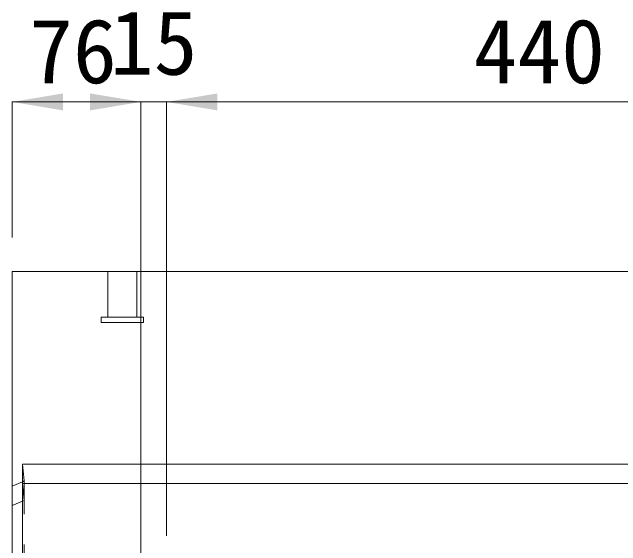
# Model space of a CAD drawing. Units: millimetres at full size. Extents: x -36174 to -11409, y 24892 to 47415.
# Drawn here: x -30481.5 to -30122.4, y 27658.9 to 27973.5 of the extents above; entities that cross this region are included whole.
import ezdxf
from ezdxf.enums import TextEntityAlignment as Align

# ---------------------------------------------------------------- set-up
doc = ezdxf.new("R2010")
doc.units = ezdxf.units.MM
doc.header["$LTSCALE"] = 30
doc.linetypes.add('USER1', pattern=[1.35, 0.75, -0.6])
doc.linetypes.add('USER2', pattern=[2, 1, -1])
for name, color, linetype, lineweight in [('0_2', 7, 'Continuous', 13), ('側溝・本体', 7, 'Continuous', 9), ('寸法線', 7, 'Continuous', 9), ('本体', 2, 'Continuous', 20), ('ｲﾝｻｰﾄ', 3, 'USER1', 9)]:
    doc.layers.add(name, color=color, linetype=linetype, lineweight=lineweight)
doc.styles.add('ＭＳ ゴシック', font='')
doc.styles.get('ＭＳ ゴシック').set_extended_font_data('MS Gothic')

# ---------------------------------------------------------------- blocks, each defined once
blk = doc.blocks.new('filled_arrow')
at = {"color": 0, "linetype": 'Continuous', "lineweight": -2}
blk.add_solid([(7.5, 1.25), (0, 0), (7.5, -1.25)], dxfattribs=at)

msp = doc.modelspace()

# ---------------------------------------------------------------- linework, layer by layer
at = {"layer": '0_2', "lineweight": 9}
for p, q in [((-30475.47, 27707.11), (-29483.47, 27707.11)), ((-30475.47, 27695.61), (-29487.97, 27695.61))]:
    msp.add_line(p, q, dxfattribs=at)
at = {"layer": '側溝・本体', "lineweight": 5}
msp.add_line((-30475.47, 27707.11), (-30475.47, 27505.61), dxfattribs=at)
at = {"layer": '側溝・本体', "linetype": 'USER1', "lineweight": 5}
for p, q in [((-30475.47, 27707.11), (-30474.47, 27697.11)), ((-30475.47, 27696.69), (-30474.47, 27697.11)), ((-30475.47, 27695.61), (-30474.47, 27685.61)), ((-30474.47, 27515.61), (-30474.47, 27697.11)), ((-30475.47, 27685.19), (-30474.47, 27685.61))]:
    msp.add_line(p, q, dxfattribs=at)
at = {"layer": '側溝・本体'}
for p, q in [((-30481.47, 27694.11), (-30475.47, 27696.69)), ((-30481.47, 27682.61), (-30475.47, 27685.19))]:
    msp.add_line(p, q, dxfattribs=at)
at = {"layer": '寸法線'}
for p, q in [((-30481.47, 27920.61), (-30405.47, 27920.61)), ((-30481.47, 27840.61), (-30481.47, 27920.61)), ((-30465.47, 27920.61), (-30330.47, 27920.61)), ((-30405.47, 27530.71), (-30405.47, 27920.61)), ((-30405.47, 27530.71), (-30405.47, 27920.61)), ((-30390.47, 27664.8), (-30390.47, 27920.61)), ((-30390.47, 27920.61), (-29950.47, 27920.61)), ((-30390.47, 27664.8), (-30390.47, 27920.61))]:
    msp.add_line(p, q, dxfattribs=at)
at = {"layer": '本体'}
for p, q in [((-30481.47, 27820.61), (-29483.47, 27820.61)), ((-30481.47, 27390.61), (-30481.47, 27820.61))]:
    msp.add_line(p, q, dxfattribs=at)
at = {"layer": 'ｲﾝｻｰﾄ', "linetype": 'USER2'}
for p, q in [((-30424.97, 27820.61), (-30424.97, 27793.61)), ((-30407.97, 27820.61), (-30407.97, 27793.61)), ((-30428.97, 27793.61), (-30403.97, 27793.61)), ((-30428.97, 27793.61), (-30428.97, 27790.61)), ((-30403.97, 27793.61), (-30403.97, 27790.61)), ((-30428.97, 27790.61), (-30403.97, 27790.61))]:
    msp.add_line(p, q, dxfattribs=at)
at = {"layer": 'ｲﾝｻｰﾄ'}
msp.add_line((-30424.97, 27820.61), (-30407.97, 27820.61), dxfattribs=at)

# ---------------------------------------------------------------- block references
at = {"layer": '寸法線', "xscale": 4, "yscale": 4}
for p in [(-30481.47, 27920.61), (-30390.47, 27920.61), (-30390.47, 27920.61)]:
    msp.add_blockref('filled_arrow', p, dxfattribs=at)
at = {"layer": '寸法線', "xscale": 4, "yscale": 4, "rotation": 180}
msp.add_blockref('filled_arrow', (-30405.47, 27920.61), dxfattribs=at)

# ---------------------------------------------------------------- texts
at = {"layer": '寸法線', "style": 'ＭＳ ゴシック'}
for s, p in [('15', (-30397.97, 27955.61)), ('76', (-30445.6, 27950.61)), ('440', (-30170.47, 27950.61))]:
    msp.add_text(s, height=37.98, dxfattribs=at).set_placement(p, align=Align.MIDDLE_CENTER)

doc.saveas('drawing.dxf')
